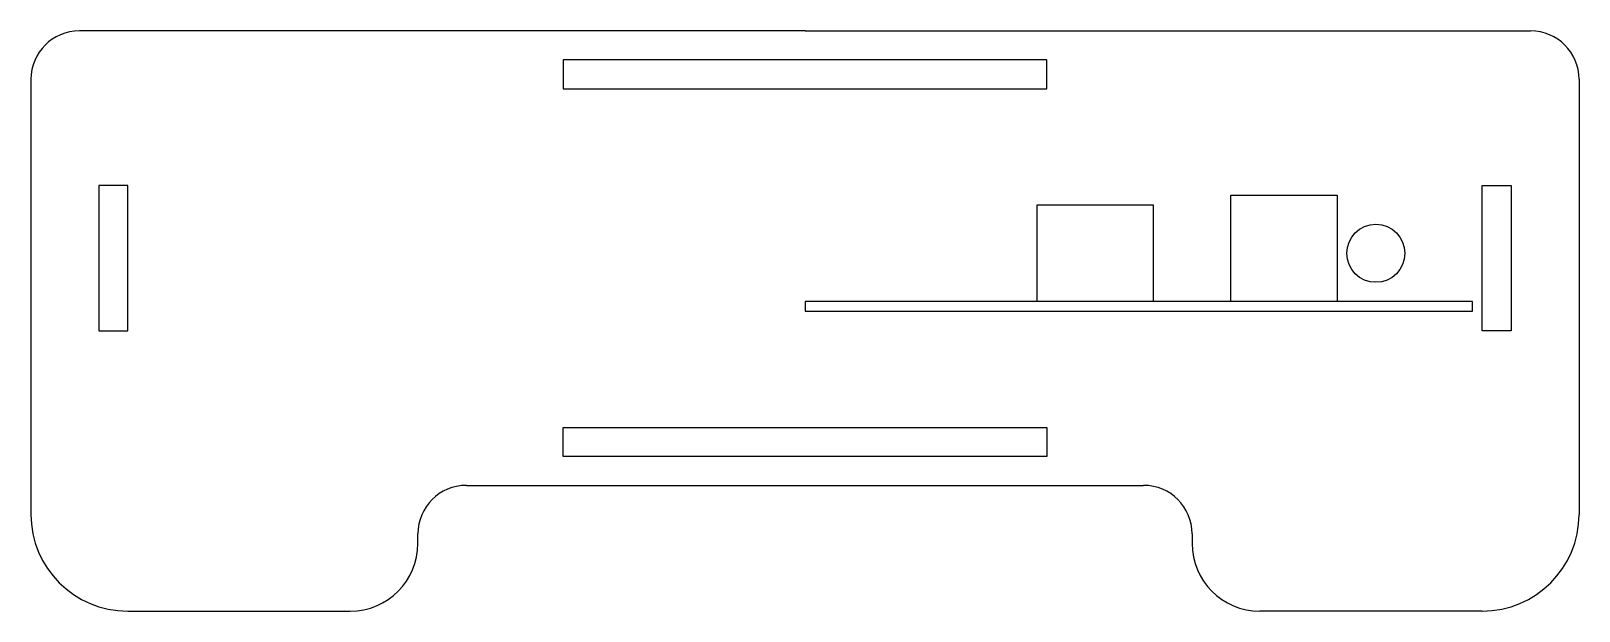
# Model space of a CAD drawing. Header units: millimetres. Extents: x -80 to 80, y -19 to 41.
import ezdxf

# ---------------------------------------------------------------- set-up
doc = ezdxf.new("R2010")
doc.units = ezdxf.units.MM
doc.layers.get('0').update_dxf_attribs({"linetype": 'CONTINUOUS', "true_color": 0x000000})
doc.layers.add('Bauteile', color=1, linetype='CONTINUOUS', true_color=0xff0000)

msp = doc.modelspace()

# ---------------------------------------------------------------- linework, layer by layer
for p, q in [((0, 41), (-75, 41)), ((0, 41), (75, 41)), ((25, 38), (-25, 38)), ((-25, 38), (-25, 35)), ((25, 35), (25, 38)), ((-80, 36), (-80, -9)), ((80, 36), (80, -9)), ((-25, 35), (25, 35)), ((-70, 25), (-73, 25)), ((-73, 25), (-73, 10)), ((-70, 10), (-70, 25)), ((44, 13), (44, 24)), ((44, 24), (55, 24)), ((55, 24), (55, 13)), ((70, 25), (73, 25)), ((70, 10), (70, 25)), ((73, 25), (73, 10)), ((24, 13), (24, 23)), ((24, 23), (36, 23)), ((36, 23), (36, 13)), ((36, 13), (24, 13)), ((55, 13), (44, 13)), ((-73, 10), (-70, 10)), ((73, 10), (70, 10)), ((-25, 0), (25, 0)), ((-25, -3), (-25, 0)), ((25, 0), (25, -3)), ((25, -3), (-25, -3)), ((-35, -6), (35, -6)), ((-40, -12), (-40, -11)), ((40, -11), (40, -12)), ((-70, -19), (-47, -19)), ((70, -19), (47, -19))]:
    msp.add_line(p, q)
msp.add_circle((59, 18), 3)
for centre, radius, start, end in [((-75, 36), 5, 90, 180), ((75, 36), 5, 0, 90), ((-35, -11), 5, 90, 180), ((35, -11), 5, 360, 90), ((-70, -9), 10, 180, 270), ((70, -9), 10, 270, 0), ((-47, -12), 7, 270, 0), ((47, -12), 7, 180, 270)]:
    msp.add_arc(centre, radius, start, end)
at = {"layer": 'Bauteile'}
for p, q in [((69, 13), (0, 13)), ((0, 13), (0, 12)), ((69, 12), (69, 13)), ((0, 12), (69, 12))]:
    msp.add_line(p, q, dxfattribs=at)

doc.saveas('drawing.dxf')
